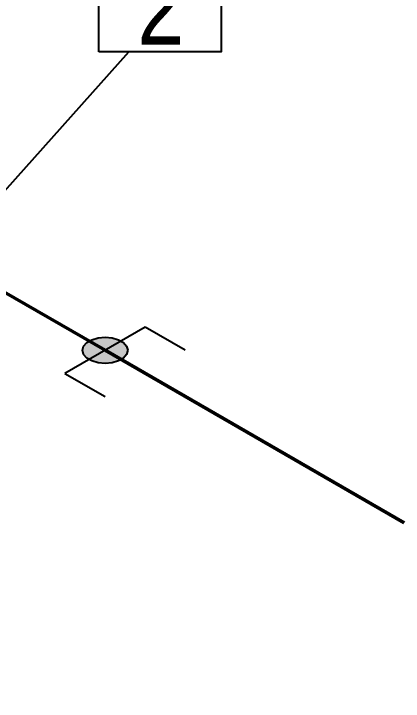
# Model space of a CAD drawing. Header units: millimetres. Extents: x 0 to 594, y 0 to 420.
# Drawn here: x 253.19 to 266.07, y 251.4 to 274.15 of the extents above; entities that cross this region are included whole.
import ezdxf
from ezdxf import colors
from ezdxf.entities.mleader import LeaderData, LeaderLine
from ezdxf.enums import TextEntityAlignment as Align
from ezdxf.math import Vec2, Vec3

# ---------------------------------------------------------------- set-up
doc = ezdxf.new("R2010")
doc.units = ezdxf.units.MM
doc.header["$LTSCALE"] = 0.25
for name, color, linetype in [('용접', 1, 'Continuous'), ('주석', 7, 'Continuous'), ('치수', 1, 'Continuous')]:
    doc.layers.add(name, color=color, linetype=linetype)
doc.layers.add('파이프 작은 보어', color=30, linetype='Continuous', lineweight=50)
doc.styles.add('AdskIsoAnnotation', font='arial.ttf', dxfattribs={"width": 0.8, "height": 1})
doc.styles.add('AdskIsoMetric', font='arial.ttf', dxfattribs={"width": 0.8, "height": 2.5})
doc.styles.add('AdskIsoMetric30', font='arial.ttf', dxfattribs={"width": 0.8, "oblique": 30, "height": 2.5})
doc.styles.get("Standard").update_dxf_attribs({"font": 'arial.ttf'})
doc.dimstyles.new('AdskIsoMetric', dxfattribs={"dimtxt": 2.5, "dimasz": 2.5, "dimexe": 1, "dimexo": 2, "dimgap": 0.8, "dimtad": 1, "dimdec": 0, "dimrnd": 1, "dimzin": 0, "dimdsep": 46, "dimtxsty": 'AdskIsoMetric', "dimcen": 0, "dimclrt": 7, "dimadec": 0, "dimazin": 0, "dimtfac": 1, "dimtdec": 0, "dimtmove": 1, "dimatfit": 3, "dimfxl": 0, "dimfrac": 2, "dimtolj": 1, "dimtzin": 0, "dimarcsym": 0})

# ---------------------------------------------------------------- blocks, each defined once
blk = doc.blocks.new('*D65')
at = {"layer": 'Defpoints', "color": 0}
for p in [(250.907, 266.077), (301.073, 237.113), (288.083, 229.613)]:
    blk.add_point(p, dxfattribs=at)
at = {"layer": '치수', "color": 0, "lineweight": -2}
blk.add_line((240.081, 257.327), (285.918, 230.863), dxfattribs=at)
at = {"layer": '치수', "color": 0}
for points in [[(240.29, 257.688), (239.873, 256.966), (237.916, 258.577)], [(286.126, 231.224), (285.71, 230.502), (288.083, 229.613)]]:
    blk.add_solid(points, dxfattribs=at)
at = {"layer": '치수', "color": 7, "insert": (265.266, 245.403), "char_height": 2.5, "attachment_point": 5, "rotation": 330, "style": 'AdskIsoMetric30'}
blk.add_mtext('\\A1;20437', dxfattribs=at)
blk = doc.blocks.new('엘보우-13-Iso2DSkew90')
at = {"color": 0, "linetype": 'ByBlock', "lineweight": -2, "extrusion": (-1.44746e-09, -0.816497, -0.57735)}
for p, q in [((-5.303, -3.062), (0, 0)), ((0, 0), (5.303, -3.062)), ((0, 0), (0, 0))]:
    blk.add_line(p, q, dxfattribs=at)
blk = doc.blocks.new('SocketWeld-2-IsoLeft')
blk.add_hatch(color=256).paths.add_polyline_path([(0.0405, 0.017), (0.0406, 0.0168), (0.0407, 0.0166), (0.0409, 0.0165), (0.041, 0.0163), (0.0412, 0.0161), (0.0413, 0.016), (0.0415, 0.0158), (0.0416, 0.0157), (0.0418, 0.0155), (0.0419, 0.0153), (0.042, 0.0152), (0.0422, 0.015), (0.0423, 0.0148), (0.0425, 0.0147), (0.0426, 0.0145), (0.0428, 0.0143), (0.0429, 0.0142), (0.0431, 0.014), (0.0432, 0.0138), (0.0433, 0.0137), (0.0435, 0.0135), (0.0436, 0.0134), (0.0438, 0.0132), (0.0439, 0.013), (0.0441, 0.0129), (0.0442, 0.0127), (0.0444, 0.0125), (0.0445, 0.0124), (0.0447, 0.0122), (0.0448, 0.012), (0.0449, 0.0119), (0.0451, 0.0117), (0.0452, 0.0115), (0.0454, 0.0114), (0.0455, 0.0112), (0.0457, 0.0111), (0.0458, 0.0109), (0.046, 0.0107), (0.0461, 0.0106), (0.0462, 0.0104), (0.0464, 0.0102), (0.0465, 0.0101), (0.0467, 0.0099), (0.0468, 0.0097), (0.047, 0.0096), (0.0471, 0.0094), (0.0473, 0.0092), (0.0474, 0.0091), (0.0476, 0.0089), (0.0476, 0.0089), (0.0476, 0.0087), (0.0477, 0.0086), (0.0477, 0.0084), (0.0478, 0.0082), (0.0478, 0.008), (0.0479, 0.0078), (0.0479, 0.0076), (0.048, 0.0075), (0.048, 0.0073), (0.0481, 0.0071), (0.0481, 0.0069), (0.0482, 0.0067), (0.0482, 0.0066), (0.0483, 0.0064), (0.0483, 0.0062), (0.0484, 0.006), (0.0484, 0.0058), (0.0485, 0.0056), (0.0485, 0.0055), (0.0486, 0.0053), (0.0486, 0.0051), (0.0487, 0.0049), (0.0487, 0.0047), (0.0488, 0.0046), (0.0488, 0.0044), (0.0489, 0.0042), (0.0489, 0.004), (0.049, 0.0038), (0.049, 0.0036), (0.0491, 0.0035), (0.0491, 0.0033), (0.0492, 0.0031), (0.0492, 0.0029), (0.0493, 0.0027), (0.0493, 0.0025), (0.0494, 0.0024), (0.0494, 0.0022), (0.0495, 0.002), (0.0495, 0.0018), (0.0496, 0.0016), (0.0496, 0.0015), (0.0497, 0.0013), (0.0497, 0.0011), (0.0498, 0.0009), (0.0498, 0.0007), (0.0499, 0.0005), (0.0499, 0.0004), (0.05, 0.0002), (0.05, 0), (0.05, 0), (0.05, -0.0002), (0.0499, -0.0004), (0.0499, -0.0005), (0.0498, -0.0007), (0.0498, -0.0009), (0.0497, -0.0011), (0.0497, -0.0013), (0.0496, -0.0015), (0.0496, -0.0016), (0.0495, -0.0018), (0.0495, -0.002), (0.0494, -0.0022), (0.0494, -0.0024), (0.0493, -0.0025), (0.0493, -0.0027), (0.0492, -0.0029), (0.0492, -0.0031), (0.0491, -0.0033), (0.0491, -0.0035), (0.049, -0.0036), (0.049, -0.0038), (0.0489, -0.004), (0.0489, -0.0042), (0.0488, -0.0044), (0.0488, -0.0046), (0.0487, -0.0047), (0.0487, -0.0049), (0.0486, -0.0051), (0.0486, -0.0053), (0.0485, -0.0055), (0.0485, -0.0056), (0.0484, -0.0058), (0.0484, -0.006), (0.0483, -0.0062), (0.0483, -0.0064), (0.0482, -0.0066), (0.0482, -0.0067), (0.0481, -0.0069), (0.0481, -0.0071), (0.048, -0.0073), (0.048, -0.0075), (0.0479, -0.0076), (0.0479, -0.0078), (0.0478, -0.008), (0.0478, -0.0082), (0.0477, -0.0084), (0.0477, -0.0086), (0.0476, -0.0087), (0.0476, -0.0089), (0.0476, -0.0089), (0.0474, -0.0091), (0.0473, -0.0092), (0.0471, -0.0094), (0.047, -0.0096), (0.0468, -0.0097), (0.0467, -0.0099), (0.0465, -0.0101), (0.0464, -0.0102), (0.0462, -0.0104), (0.0461, -0.0106), (0.046, -0.0107), (0.0458, -0.0109), (0.0457, -0.0111), (0.0455, -0.0112), (0.0454, -0.0114), (0.0452, -0.0115), (0.0451, -0.0117), (0.0449, -0.0119), (0.0448, -0.012), (0.0447, -0.0122), (0.0445, -0.0124), (0.0444, -0.0125), (0.0442, -0.0127), (0.0441, -0.0129), (0.0439, -0.013), (0.0438, -0.0132), (0.0436, -0.0134), (0.0435, -0.0135), (0.0433, -0.0137), (0.0432, -0.0138), (0.0431, -0.014), (0.0429, -0.0142), (0.0428, -0.0143), (0.0426, -0.0145), (0.0425, -0.0147), (0.0423, -0.0148), (0.0422, -0.015), (0.042, -0.0152), (0.0419, -0.0153), (0.0418, -0.0155), (0.0416, -0.0157), (0.0415, -0.0158), (0.0413, -0.016), (0.0412, -0.0161), (0.041, -0.0163), (0.0409, -0.0165), (0.0407, -0.0166), (0.0406, -0.0168), (0.0405, -0.017), (0.0405, -0.017), (0.0402, -0.0171), (0.04, -0.0172), (0.0398, -0.0174), (0.0395, -0.0175), (0.0393, -0.0176), (0.0391, -0.0177), (0.0389, -0.0179), (0.0386, -0.018), (0.0384, -0.0181), (0.0382, -0.0183), (0.038, -0.0184), (0.0377, -0.0185), (0.0375, -0.0187), (0.0373, -0.0188), (0.0371, -0.0189), (0.0368, -0.0191), (0.0366, -0.0192), (0.0364, -0.0193), (0.0362, -0.0194), (0.0359, -0.0196), (0.0357, -0.0197), (0.0355, -0.0198), (0.0353, -0.02), (0.035, -0.0201), (0.0348, -0.0202), (0.0346, -0.0204), (0.0344, -0.0205), (0.0341, -0.0206), (0.0339, -0.0207), (0.0337, -0.0209), (0.0335, -0.021), (0.0332, -0.0211), (0.033, -0.0213), (0.0328, -0.0214), (0.0325, -0.0215), (0.0323, -0.0217), (0.0321, -0.0218), (0.0319, -0.0219), (0.0316, -0.0221), (0.0314, -0.0222), (0.0312, -0.0223), (0.031, -0.0224), (0.0307, -0.0226), (0.0305, -0.0227), (0.0303, -0.0228), (0.0301, -0.023), (0.0298, -0.0231), (0.0296, -0.0232), (0.0294, -0.0234), (0.0294, -0.0234), (0.0291, -0.0234), (0.0288, -0.0235), (0.0285, -0.0236), (0.0283, -0.0237), (0.028, -0.0238), (0.0277, -0.0239), (0.0274, -0.0239), (0.0271, -0.024), (0.0268, -0.0241), (0.0265, -0.0242), (0.0263, -0.0243), (0.026, -0.0244), (0.0257, -0.0244), (0.0254, -0.0245), (0.0251, -0.0246), (0.0248, -0.0247), (0.0246, -0.0248), (0.0243, -0.0249), (0.024, -0.0249), (0.0237, -0.025), (0.0234, -0.0251), (0.0231, -0.0252), (0.0228, -0.0253), (0.0226, -0.0254), (0.0223, -0.0254), (0.022, -0.0255), (0.0217, -0.0256), (0.0214, -0.0257), (0.0211, -0.0258), (0.0209, -0.0259), (0.0206, -0.0259), (0.0203, -0.026), (0.02, -0.0261), (0.0197, -0.0262), (0.0194, -0.0263), (0.0191, -0.0264), (0.0189, -0.0265), (0.0186, -0.0265), (0.0183, -0.0266), (0.018, -0.0267), (0.0177, -0.0268), (0.0174, -0.0269), (0.0172, -0.027), (0.0169, -0.027), (0.0166, -0.0271), (0.0163, -0.0272), (0.016, -0.0273), (0.0157, -0.0274), (0.0155, -0.0275), (0.0155, -0.0275), (0.0151, -0.0275), (0.0148, -0.0275), (0.0145, -0.0275), (0.0142, -0.0276), (0.0139, -0.0276), (0.0136, -0.0276), (0.0132, -0.0277), (0.0129, -0.0277), (0.0126, -0.0277), (0.0123, -0.0277), (0.012, -0.0278), (0.0117, -0.0278), (0.0114, -0.0278), (0.011, -0.0279), (0.0107, -0.0279), (0.0104, -0.0279), (0.0101, -0.0279), (0.0098, -0.028), (0.0095, -0.028), (0.0091, -0.028), (0.0088, -0.0281), (0.0085, -0.0281), (0.0082, -0.0281), (0.0079, -0.0281), (0.0076, -0.0282), (0.0073, -0.0282), (0.0069, -0.0282), (0.0066, -0.0283), (0.0063, -0.0283), (0.006, -0.0283), (0.0057, -0.0283), (0.0054, -0.0284), (0.005, -0.0284), (0.0047, -0.0284), (0.0044, -0.0285), (0.0041, -0.0285), (0.0038, -0.0285), (0.0035, -0.0286), (0.0032, -0.0286), (0.0028, -0.0286), (0.0025, -0.0286), (0.0022, -0.0287), (0.0019, -0.0287), (0.0016, -0.0287), (0.0013, -0.0288), (0.0009, -0.0288), (0.0006, -0.0288), (0.0003, -0.0288), (0, -0.0289), (0, -0.0289), (-0.0003, -0.0288), (-0.0006, -0.0288), (-0.0009, -0.0288), (-0.0013, -0.0288), (-0.0016, -0.0287), (-0.0019, -0.0287), (-0.0022, -0.0287), (-0.0025, -0.0286), (-0.0028, -0.0286), (-0.0032, -0.0286), (-0.0035, -0.0286), (-0.0038, -0.0285), (-0.0041, -0.0285), (-0.0044, -0.0285), (-0.0047, -0.0284), (-0.005, -0.0284), (-0.0054, -0.0284), (-0.0057, -0.0283), (-0.006, -0.0283), (-0.0063, -0.0283), (-0.0066, -0.0283), (-0.0069, -0.0282), (-0.0073, -0.0282), (-0.0076, -0.0282), (-0.0079, -0.0281), (-0.0082, -0.0281), (-0.0085, -0.0281), (-0.0088, -0.0281), (-0.0091, -0.028), (-0.0095, -0.028), (-0.0098, -0.028), (-0.0101, -0.0279), (-0.0104, -0.0279), (-0.0107, -0.0279), (-0.011, -0.0279), (-0.0114, -0.0278), (-0.0117, -0.0278), (-0.012, -0.0278), (-0.0123, -0.0277), (-0.0126, -0.0277), (-0.0129, -0.0277), (-0.0132, -0.0277), (-0.0136, -0.0276), (-0.0139, -0.0276), (-0.0142, -0.0276), (-0.0145, -0.0275), (-0.0148, -0.0275), (-0.0151, -0.0275), (-0.0155, -0.0275), (-0.0155, -0.0275), (-0.0157, -0.0274), (-0.016, -0.0273), (-0.0163, -0.0272), (-0.0166, -0.0271), (-0.0169, -0.027), (-0.0172, -0.027), (-0.0174, -0.0269), (-0.0177, -0.0268), (-0.018, -0.0267), (-0.0183, -0.0266), (-0.0186, -0.0265), (-0.0189, -0.0265), (-0.0191, -0.0264), (-0.0194, -0.0263), (-0.0197, -0.0262), (-0.02, -0.0261), (-0.0203, -0.026), (-0.0206, -0.0259), (-0.0209, -0.0259), (-0.0211, -0.0258), (-0.0214, -0.0257), (-0.0217, -0.0256), (-0.022, -0.0255), (-0.0223, -0.0254), (-0.0226, -0.0254), (-0.0228, -0.0253), (-0.0231, -0.0252), (-0.0234, -0.0251), (-0.0237, -0.025), (-0.024, -0.0249), (-0.0243, -0.0249), (-0.0246, -0.0248), (-0.0248, -0.0247), (-0.0251, -0.0246), (-0.0254, -0.0245), (-0.0257, -0.0244), (-0.026, -0.0244), (-0.0263, -0.0243), (-0.0265, -0.0242), (-0.0268, -0.0241), (-0.0271, -0.024), (-0.0274, -0.0239), (-0.0277, -0.0239), (-0.028, -0.0238), (-0.0283, -0.0237), (-0.0285, -0.0236), (-0.0288, -0.0235), (-0.0291, -0.0234), (-0.0294, -0.0234), (-0.0294, -0.0234), (-0.0296, -0.0232), (-0.0298, -0.0231), (-0.0301, -0.023), (-0.0303, -0.0228), (-0.0305, -0.0227), (-0.0307, -0.0226), (-0.031, -0.0224), (-0.0312, -0.0223), (-0.0314, -0.0222), (-0.0316, -0.0221), (-0.0319, -0.0219), (-0.0321, -0.0218), (-0.0323, -0.0217), (-0.0325, -0.0215), (-0.0328, -0.0214), (-0.033, -0.0213), (-0.0332, -0.0211), (-0.0335, -0.021), (-0.0337, -0.0209), (-0.0339, -0.0207), (-0.0341, -0.0206), (-0.0344, -0.0205), (-0.0346, -0.0204), (-0.0348, -0.0202), (-0.035, -0.0201), (-0.0353, -0.02), (-0.0355, -0.0198), (-0.0357, -0.0197), (-0.0359, -0.0196), (-0.0362, -0.0194), (-0.0364, -0.0193), (-0.0366, -0.0192), (-0.0368, -0.0191), (-0.0371, -0.0189), (-0.0373, -0.0188), (-0.0375, -0.0187), (-0.0377, -0.0185), (-0.038, -0.0184), (-0.0382, -0.0183), (-0.0384, -0.0181), (-0.0386, -0.018), (-0.0389, -0.0179), (-0.0391, -0.0177), (-0.0393, -0.0176), (-0.0395, -0.0175), (-0.0398, -0.0174), (-0.04, -0.0172), (-0.0402, -0.0171), (-0.0405, -0.017), (-0.0405, -0.017), (-0.0406, -0.0168), (-0.0407, -0.0166), (-0.0409, -0.0165), (-0.041, -0.0163), (-0.0412, -0.0161), (-0.0413, -0.016), (-0.0415, -0.0158), (-0.0416, -0.0157), (-0.0418, -0.0155), (-0.0419, -0.0153), (-0.042, -0.0152), (-0.0422, -0.015), (-0.0423, -0.0148), (-0.0425, -0.0147), (-0.0426, -0.0145), (-0.0428, -0.0143), (-0.0429, -0.0142), (-0.0431, -0.014), (-0.0432, -0.0138), (-0.0433, -0.0137), (-0.0435, -0.0135), (-0.0436, -0.0134), (-0.0438, -0.0132), (-0.0439, -0.013), (-0.0441, -0.0129), (-0.0442, -0.0127), (-0.0444, -0.0125), (-0.0445, -0.0124), (-0.0447, -0.0122), (-0.0448, -0.012), (-0.0449, -0.0119), (-0.0451, -0.0117), (-0.0452, -0.0115), (-0.0454, -0.0114), (-0.0455, -0.0112), (-0.0457, -0.0111), (-0.0458, -0.0109), (-0.046, -0.0107), (-0.0461, -0.0106), (-0.0462, -0.0104), (-0.0464, -0.0102), (-0.0465, -0.0101), (-0.0467, -0.0099), (-0.0468, -0.0097), (-0.047, -0.0096), (-0.0471, -0.0094), (-0.0473, -0.0092), (-0.0474, -0.0091), (-0.0476, -0.0089), (-0.0476, -0.0089), (-0.0476, -0.0087), (-0.0477, -0.0086), (-0.0477, -0.0084), (-0.0478, -0.0082), (-0.0478, -0.008), (-0.0479, -0.0078), (-0.0479, -0.0076), (-0.048, -0.0075), (-0.048, -0.0073), (-0.0481, -0.0071), (-0.0481, -0.0069), (-0.0482, -0.0067), (-0.0482, -0.0066), (-0.0483, -0.0064), (-0.0483, -0.0062), (-0.0484, -0.006), (-0.0484, -0.0058), (-0.0485, -0.0056), (-0.0485, -0.0055), (-0.0486, -0.0053), (-0.0486, -0.0051), (-0.0487, -0.0049), (-0.0487, -0.0047), (-0.0488, -0.0046), (-0.0488, -0.0044), (-0.0489, -0.0042), (-0.0489, -0.004), (-0.049, -0.0038), (-0.049, -0.0036), (-0.0491, -0.0035), (-0.0491, -0.0033), (-0.0492, -0.0031), (-0.0492, -0.0029), (-0.0493, -0.0027), (-0.0493, -0.0025), (-0.0494, -0.0024), (-0.0494, -0.0022), (-0.0495, -0.002), (-0.0495, -0.0018), (-0.0496, -0.0016), (-0.0496, -0.0015), (-0.0497, -0.0013), (-0.0497, -0.0011), (-0.0498, -0.0009), (-0.0498, -0.0007), (-0.0499, -0.0005), (-0.0499, -0.0004), (-0.05, -0.0002), (-0.05, 0), (-0.05, 0), (-0.05, 0.0002), (-0.0499, 0.0004), (-0.0499, 0.0005), (-0.0498, 0.0007), (-0.0498, 0.0009), (-0.0497, 0.0011), (-0.0497, 0.0013), (-0.0496, 0.0015), (-0.0496, 0.0016), (-0.0495, 0.0018), (-0.0495, 0.002), (-0.0494, 0.0022), (-0.0494, 0.0024), (-0.0493, 0.0025), (-0.0493, 0.0027), (-0.0492, 0.0029), (-0.0492, 0.0031), (-0.0491, 0.0033), (-0.0491, 0.0035), (-0.049, 0.0036), (-0.049, 0.0038), (-0.0489, 0.004), (-0.0489, 0.0042), (-0.0488, 0.0044), (-0.0488, 0.0046), (-0.0487, 0.0047), (-0.0487, 0.0049), (-0.0486, 0.0051), (-0.0486, 0.0053), (-0.0485, 0.0055), (-0.0485, 0.0056), (-0.0484, 0.0058), (-0.0484, 0.006), (-0.0483, 0.0062), (-0.0483, 0.0064), (-0.0482, 0.0066), (-0.0482, 0.0067), (-0.0481, 0.0069), (-0.0481, 0.0071), (-0.048, 0.0073), (-0.048, 0.0075), (-0.0479, 0.0076), (-0.0479, 0.0078), (-0.0478, 0.008), (-0.0478, 0.0082), (-0.0477, 0.0084), (-0.0477, 0.0086), (-0.0476, 0.0087), (-0.0476, 0.0089), (-0.0476, 0.0089), (-0.0474, 0.0091), (-0.0473, 0.0092), (-0.0471, 0.0094), (-0.047, 0.0096), (-0.0468, 0.0097), (-0.0467, 0.0099), (-0.0465, 0.0101), (-0.0464, 0.0102), (-0.0462, 0.0104), (-0.0461, 0.0106), (-0.046, 0.0107), (-0.0458, 0.0109), (-0.0457, 0.0111), (-0.0455, 0.0112), (-0.0454, 0.0114), (-0.0452, 0.0115), (-0.0451, 0.0117), (-0.0449, 0.0119), (-0.0448, 0.012), (-0.0447, 0.0122), (-0.0445, 0.0124), (-0.0444, 0.0125), (-0.0442, 0.0127), (-0.0441, 0.0129), (-0.0439, 0.013), (-0.0438, 0.0132), (-0.0436, 0.0134), (-0.0435, 0.0135), (-0.0433, 0.0137), (-0.0432, 0.0138), (-0.0431, 0.014), (-0.0429, 0.0142), (-0.0428, 0.0143), (-0.0426, 0.0145), (-0.0425, 0.0147), (-0.0423, 0.0148), (-0.0422, 0.015), (-0.042, 0.0152), (-0.0419, 0.0153), (-0.0418, 0.0155), (-0.0416, 0.0157), (-0.0415, 0.0158), (-0.0413, 0.016), (-0.0412, 0.0161), (-0.041, 0.0163), (-0.0409, 0.0165), (-0.0407, 0.0166), (-0.0406, 0.0168), (-0.0405, 0.017), (-0.0405, 0.017), (-0.0402, 0.0171), (-0.04, 0.0172), (-0.0398, 0.0174), (-0.0395, 0.0175), (-0.0393, 0.0176), (-0.0391, 0.0177), (-0.0389, 0.0179), (-0.0386, 0.018), (-0.0384, 0.0181), (-0.0382, 0.0183), (-0.038, 0.0184), (-0.0377, 0.0185), (-0.0375, 0.0187), (-0.0373, 0.0188), (-0.0371, 0.0189), (-0.0368, 0.0191), (-0.0366, 0.0192), (-0.0364, 0.0193), (-0.0362, 0.0194), (-0.0359, 0.0196), (-0.0357, 0.0197), (-0.0355, 0.0198), (-0.0353, 0.02), (-0.035, 0.0201), (-0.0348, 0.0202), (-0.0346, 0.0204), (-0.0344, 0.0205), (-0.0341, 0.0206), (-0.0339, 0.0207), (-0.0337, 0.0209), (-0.0335, 0.021), (-0.0332, 0.0211), (-0.033, 0.0213), (-0.0328, 0.0214), (-0.0325, 0.0215), (-0.0323, 0.0217), (-0.0321, 0.0218), (-0.0319, 0.0219), (-0.0316, 0.0221), (-0.0314, 0.0222), (-0.0312, 0.0223), (-0.031, 0.0224), (-0.0307, 0.0226), (-0.0305, 0.0227), (-0.0303, 0.0228), (-0.0301, 0.023), (-0.0298, 0.0231), (-0.0296, 0.0232), (-0.0294, 0.0234), (-0.0294, 0.0234), (-0.0291, 0.0234), (-0.0288, 0.0235), (-0.0285, 0.0236), (-0.0283, 0.0237), (-0.028, 0.0238), (-0.0277, 0.0239), (-0.0274, 0.0239), (-0.0271, 0.024), (-0.0268, 0.0241), (-0.0265, 0.0242), (-0.0263, 0.0243), (-0.026, 0.0244), (-0.0257, 0.0244), (-0.0254, 0.0245), (-0.0251, 0.0246), (-0.0248, 0.0247), (-0.0246, 0.0248), (-0.0243, 0.0249), (-0.024, 0.0249), (-0.0237, 0.025), (-0.0234, 0.0251), (-0.0231, 0.0252), (-0.0228, 0.0253), (-0.0226, 0.0254), (-0.0223, 0.0254), (-0.022, 0.0255), (-0.0217, 0.0256), (-0.0214, 0.0257), (-0.0211, 0.0258), (-0.0209, 0.0259), (-0.0206, 0.0259), (-0.0203, 0.026), (-0.02, 0.0261), (-0.0197, 0.0262), (-0.0194, 0.0263), (-0.0191, 0.0264), (-0.0189, 0.0265), (-0.0186, 0.0265), (-0.0183, 0.0266), (-0.018, 0.0267), (-0.0177, 0.0268), (-0.0174, 0.0269), (-0.0172, 0.027), (-0.0169, 0.027), (-0.0166, 0.0271), (-0.0163, 0.0272), (-0.016, 0.0273), (-0.0157, 0.0274), (-0.0155, 0.0275), (-0.0155, 0.0275), (-0.0151, 0.0275), (-0.0148, 0.0275), (-0.0145, 0.0275), (-0.0142, 0.0276), (-0.0139, 0.0276), (-0.0136, 0.0276), (-0.0132, 0.0277), (-0.0129, 0.0277), (-0.0126, 0.0277), (-0.0123, 0.0277), (-0.012, 0.0278), (-0.0117, 0.0278), (-0.0114, 0.0278), (-0.011, 0.0279), (-0.0107, 0.0279), (-0.0104, 0.0279), (-0.0101, 0.0279), (-0.0098, 0.028), (-0.0095, 0.028), (-0.0091, 0.028), (-0.0088, 0.0281), (-0.0085, 0.0281), (-0.0082, 0.0281), (-0.0079, 0.0281), (-0.0076, 0.0282), (-0.0073, 0.0282), (-0.0069, 0.0282), (-0.0066, 0.0283), (-0.0063, 0.0283), (-0.006, 0.0283), (-0.0057, 0.0283), (-0.0054, 0.0284), (-0.005, 0.0284), (-0.0047, 0.0284), (-0.0044, 0.0285), (-0.0041, 0.0285), (-0.0038, 0.0285), (-0.0035, 0.0286), (-0.0032, 0.0286), (-0.0028, 0.0286), (-0.0025, 0.0286), (-0.0022, 0.0287), (-0.0019, 0.0287), (-0.0016, 0.0287), (-0.0013, 0.0288), (-0.0009, 0.0288), (-0.0006, 0.0288), (-0.0003, 0.0288), (0, 0.0289), (0, 0.0289), (0.0003, 0.0288), (0.0006, 0.0288), (0.0009, 0.0288), (0.0013, 0.0288), (0.0016, 0.0287), (0.0019, 0.0287), (0.0022, 0.0287), (0.0025, 0.0286), (0.0028, 0.0286), (0.0032, 0.0286), (0.0035, 0.0286), (0.0038, 0.0285), (0.0041, 0.0285), (0.0044, 0.0285), (0.0047, 0.0284), (0.005, 0.0284), (0.0054, 0.0284), (0.0057, 0.0283), (0.006, 0.0283), (0.0063, 0.0283), (0.0066, 0.0283), (0.0069, 0.0282), (0.0073, 0.0282), (0.0076, 0.0282), (0.0079, 0.0281), (0.0082, 0.0281), (0.0085, 0.0281), (0.0088, 0.0281), (0.0091, 0.028), (0.0095, 0.028), (0.0098, 0.028), (0.0101, 0.0279), (0.0104, 0.0279), (0.0107, 0.0279), (0.011, 0.0279), (0.0114, 0.0278), (0.0117, 0.0278), (0.012, 0.0278), (0.0123, 0.0277), (0.0126, 0.0277), (0.0129, 0.0277), (0.0132, 0.0277), (0.0136, 0.0276), (0.0139, 0.0276), (0.0142, 0.0276), (0.0145, 0.0275), (0.0148, 0.0275), (0.0151, 0.0275), (0.0155, 0.0275), (0.0155, 0.0275), (0.0157, 0.0274), (0.016, 0.0273), (0.0163, 0.0272), (0.0166, 0.0271), (0.0169, 0.027), (0.0172, 0.027), (0.0174, 0.0269), (0.0177, 0.0268), (0.018, 0.0267), (0.0183, 0.0266), (0.0186, 0.0265), (0.0189, 0.0265), (0.0191, 0.0264), (0.0194, 0.0263), (0.0197, 0.0262), (0.02, 0.0261), (0.0203, 0.026), (0.0206, 0.0259), (0.0209, 0.0259), (0.0211, 0.0258), (0.0214, 0.0257), (0.0217, 0.0256), (0.022, 0.0255), (0.0223, 0.0254), (0.0226, 0.0254), (0.0228, 0.0253), (0.0231, 0.0252), (0.0234, 0.0251), (0.0237, 0.025), (0.024, 0.0249), (0.0243, 0.0249), (0.0246, 0.0248), (0.0248, 0.0247), (0.0251, 0.0246), (0.0254, 0.0245), (0.0257, 0.0244), (0.026, 0.0244), (0.0263, 0.0243), (0.0265, 0.0242), (0.0268, 0.0241), (0.0271, 0.024), (0.0274, 0.0239), (0.0277, 0.0239), (0.028, 0.0238), (0.0283, 0.0237), (0.0285, 0.0236), (0.0288, 0.0235), (0.0291, 0.0234), (0.0294, 0.0234), (0.0294, 0.0234), (0.0296, 0.0232), (0.0298, 0.0231), (0.0301, 0.023), (0.0303, 0.0228), (0.0305, 0.0227), (0.0307, 0.0226), (0.031, 0.0224), (0.0312, 0.0223), (0.0314, 0.0222), (0.0316, 0.0221), (0.0319, 0.0219), (0.0321, 0.0218), (0.0323, 0.0217), (0.0325, 0.0215), (0.0328, 0.0214), (0.033, 0.0213), (0.0332, 0.0211), (0.0335, 0.021), (0.0337, 0.0209), (0.0339, 0.0207), (0.0341, 0.0206), (0.0344, 0.0205), (0.0346, 0.0204), (0.0348, 0.0202), (0.035, 0.0201), (0.0353, 0.02), (0.0355, 0.0198), (0.0357, 0.0197), (0.0359, 0.0196), (0.0362, 0.0194), (0.0364, 0.0193), (0.0366, 0.0192), (0.0368, 0.0191), (0.0371, 0.0189), (0.0373, 0.0188), (0.0375, 0.0187), (0.0377, 0.0185), (0.038, 0.0184), (0.0382, 0.0183), (0.0384, 0.0181), (0.0386, 0.018), (0.0389, 0.0179), (0.0391, 0.0177), (0.0393, 0.0176), (0.0395, 0.0175), (0.0398, 0.0174), (0.04, 0.0172), (0.0402, 0.0171)], flags=0)
at = {"color": 0, "linetype": 'ByBlock', "lineweight": -2, "extrusion": (0, -0.816497, -0.57735)}
for p, q in [((0.0884, 0.051), (0, 0.1021)), ((-0.0884, -0.051), (0.0884, 0.051)), ((-0.0476, 0.0089), (-0.0405, 0.017)), ((-0.0405, 0.017), (-0.0294, 0.0234)), ((-0.0294, 0.0234), (-0.0155, 0.0275)), ((-0.0155, 0.0275), (0, 0.0289)), ((0, 0.0289), (0.0155, 0.0275)), ((0.0155, 0.0275), (0.0294, 0.0234)), ((0.0294, 0.0234), (0.0405, 0.017)), ((0.0405, 0.017), (0.0476, 0.0089)), ((-0.1768, 0), (-0.0884, -0.051)), ((-0.05, 0), (-0.0476, 0.0089)), ((-0.0476, -0.0089), (-0.05, 0)), ((0.0476, 0.0089), (0.05, 0)), ((-0.0405, -0.017), (-0.0476, -0.0089)), ((0.0476, -0.0089), (0.0405, -0.017)), ((0.05, 0), (0.0476, -0.0089)), ((-0.0294, -0.0234), (-0.0405, -0.017)), ((-0.0155, -0.0275), (-0.0294, -0.0234)), ((0, -0.0289), (-0.0155, -0.0275)), ((0.0155, -0.0275), (0, -0.0289)), ((0.0294, -0.0234), (0.0155, -0.0275)), ((0.0405, -0.017), (0.0294, -0.0234))]:
    blk.add_line(p, q, dxfattribs=at)
blk = doc.blocks.new('AnnoRect')
at = {"color": 0, "linetype": 'ByBlock', "lineweight": -2}
blk.add_wipeout([(-0.8095, -0.6), (-0.8095, 0.6), (0.8095, 0.6), (0.8095, -0.6)], dxfattribs=at)
blk.add_lwpolyline([(-0.8095, -0.6), (-0.8095, 0.6), (0.8095, 0.6), (0.8095, -0.6)], close=True, dxfattribs=at)
at = {"color": 0, "linetype": 'ByBlock', "lineweight": -2, "style": 'AdskIsoAnnotation', "width": 0.8}
blk.add_attdef('XX', text='', height=1, dxfattribs=at).set_placement((0, 0), align=Align.MIDDLE_CENTER)

msp = doc.modelspace()

# ---------------------------------------------------------------- linework, layer by layer
at = {"layer": '파이프 작은 보어'}
msp.add_lwpolyline([(256.2099, 263.0149), (266.0999, 257.3049)], dxfattribs=at)

# ---------------------------------------------------------------- block references
at = {"layer": '용접', "xscale": 15, "yscale": 15, "zscale": 15, "rotation": 179.9999999478054}
msp.add_blockref('SocketWeld-2-IsoLeft', (256.2099, 263.0149), dxfattribs=at)
at = {"layer": '파이프 작은 보어'}
msp.add_blockref('엘보우-13-Iso2DSkew90', (250.9066, 266.0768), dxfattribs=at)

# ---------------------------------------------------------------- dimensions: what is measured, and where the dimension line sits
at = {"layer": '치수'}
dim = msp.add_linear_dim(base=(288.0829, 229.613), p1=(250.9066, 266.0768), p2=(301.0733, 237.113), angle=330, text='20437', dimstyle='AdskIsoMetric', override={"dimtad": 0, "dimlfac": 352.804823, "dimtxsty": 'AdskIsoMetric30', "dimse1": 1, "dimse2": 1, "dimsd1": 0, "dimsd2": 0, "dimtmove": 1}, dxfattribs=at)
dim.commit()
dim.dimension.update_dxf_attribs({"geometry": '*D65', "text_midpoint": (265.2659, 245.4034), "dimtype": 160})

# ---------------------------------------------------------------- leaders
at = {"layer": '주석'}
ml = msp.add_multileader_mtext('Standard', dxfattribs=at)
ml.set_content('')
ml.set_leader_properties()
ml.build(insert=Vec2(0, 0))
ml.multileader.update_dxf_attribs({"dogleg_length": 0, "arrow_head_size": 2.5})
ctx = ml.context
ctx.base_point, ctx.arrow_head_size, ctx.plane_origin = Vec3(257, 272.8901), 2.5, Vec3(0, 7.8901)
notes = []
notes.append((ctx, [(0, (1, 1, 0), (257, 272.8901), (-1, 0), 0, [(0, [(250.9066, 266.0768)], 0, [])])]))
ctx.mtext, ml.multileader.dxf.content_type = None, 0
for ctx, leaders in notes:
    for number, flags, end, landing, length, lines in leaders:
        leader = LeaderData()
        leader.index, (leader.has_last_leader_line, leader.has_dogleg_vector, leader.attachment_direction) = number, flags
        leader.last_leader_point, leader.dogleg_vector, leader.dogleg_length = Vec3(end), Vec3(landing), length
        for number, points, colour, breaks in lines:
            line = LeaderLine()
            line.index, line.vertices, line.color, line.breaks = number, Vec3.list(points), colors.encode_raw_color(colour), breaks
            leader.lines.append(line)
        ctx.leaders.append(leader)

# ---------------------------------------------------------------- next in the draw order: block references
ref = msp.add_blockref('AnnoRect', (258.0238, 274.39), dxfattribs=dict(at, xscale=2.5, yscale=2.5, zscale=2.5))
ref.add_attrib('XX_001', '2', (257.2796, 273.1349), dxfattribs={"layer": '0', "color": 0, "linetype": 'ByBlock', "lineweight": -2, "height": 2.5, "style": 'AdskIsoAnnotation', "width": 0.8})

doc.saveas('drawing.dxf')
